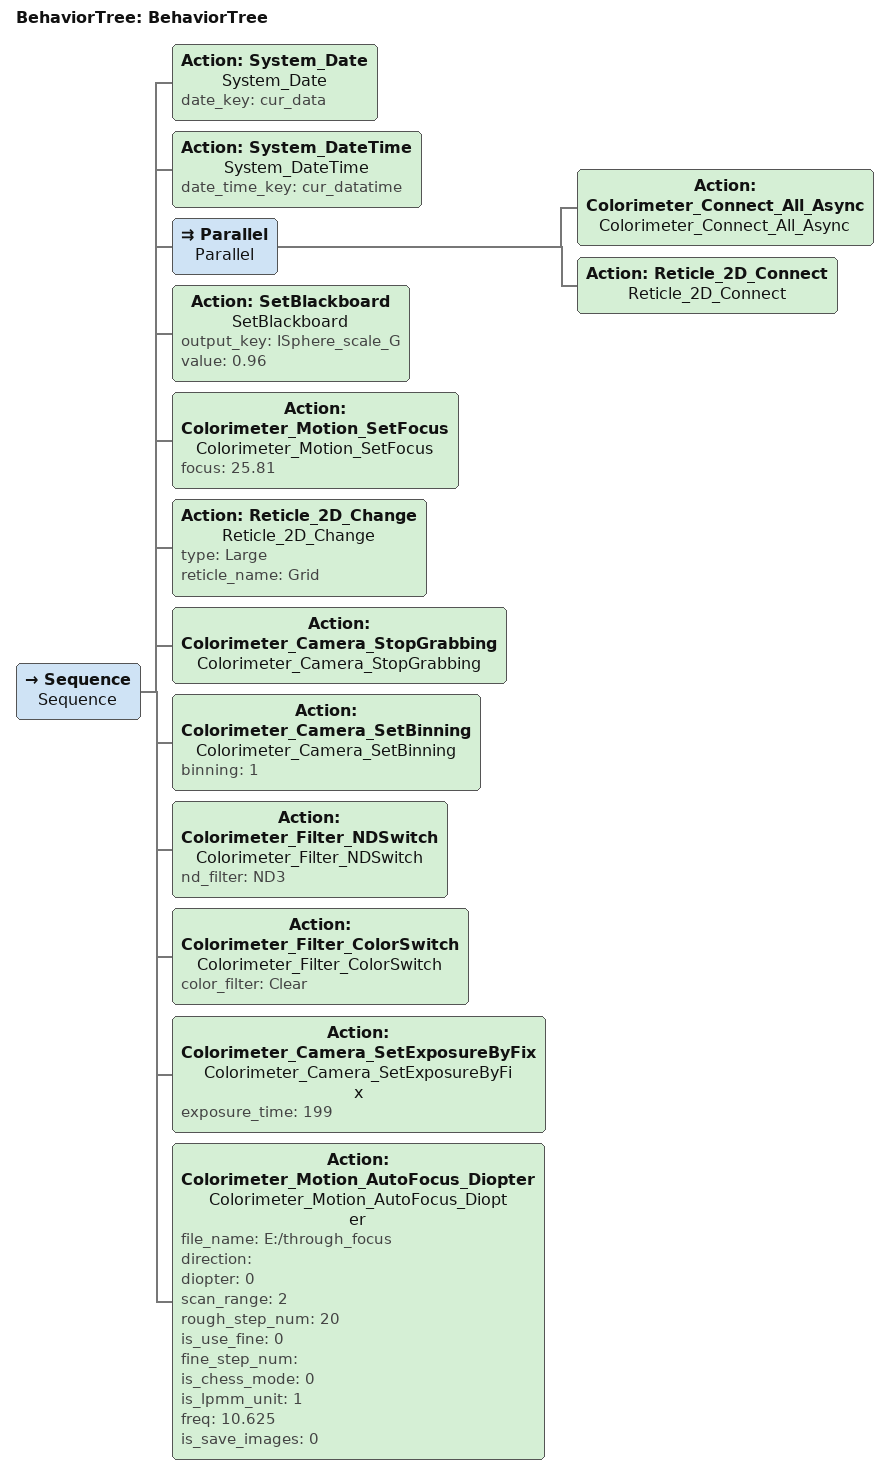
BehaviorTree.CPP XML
<?xml version="1.0"?>
<root main_tree_to_execute="BehaviorTree">
 <BehaviorTree ID="BehaviorTree">
  <!-- Add nodes here -->
  <Sequence name="Sequence">
   <Action name="System_Date" ID="System_Date" date_key="cur_data"/>
   <Action name="System_DateTime" ID="System_DateTime" date_time_key="cur_datatime"/>
   <!--Parallel connection to through focus-->
   <Parallel name="Parallel">
    <Action name="Colorimeter_Connect_All_Async" ID="Colorimeter_Connect_All_Async"/>
    <Action name="Reticle_2D_Connect" ID="Reticle_2D_Connect"/>
   </Parallel>
   <!--Init setting-->
   <Action name="SetBlackboard" ID="SetBlackboard" output_key="ISphere_scale_G" value="0.96"/>
   <!--Through-focus process-->
   <Action name="Colorimeter_Motion_SetFocus" ID="Colorimeter_Motion_SetFocus" focus="25.81"/>
   <Action name="Reticle_2D_Change" ID="Reticle_2D_Change" type="Large" reticle_name="Grid"/>
   <Action name="Colorimeter_Camera_StopGrabbing" ID="Colorimeter_Camera_StopGrabbing"/>
   <Action name="Colorimeter_Camera_SetBinning" ID="Colorimeter_Camera_SetBinning" binning="1"/>
   <Action name="Colorimeter_Filter_NDSwitch" ID="Colorimeter_Filter_NDSwitch" nd_filter="ND3"/>
   <Action name="Colorimeter_Filter_ColorSwitch" ID="Colorimeter_Filter_ColorSwitch" color_filter="Clear"/>
   <Action name="Colorimeter_Camera_SetExposureByFix" ID="Colorimeter_Camera_SetExposureByFix" exposure_time="199"/>
   <Action name="Colorimeter_Motion_AutoFocus_Diopter" ID="Colorimeter_Motion_AutoFocus_Diopter" file_name="E:/through_focus" direction="" diopter="0" scan_range="2" rough_step_num="20" is_use_fine="0" fine_step_num="" is_chess_mode="0" is_lpmm_unit="1" freq="10.625" is_save_images="0"/>
  </Sequence>
 </BehaviorTree>
</root>
